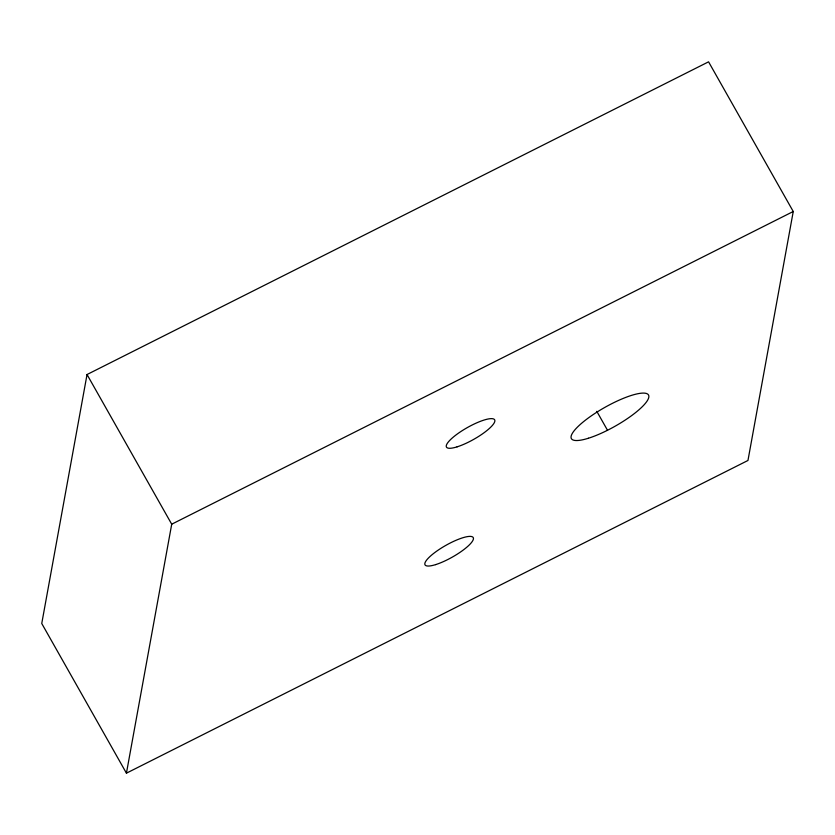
<?xml version="1.0" encoding="UTF-8"?>
<svg xmlns="http://www.w3.org/2000/svg" width="835" height="835" viewBox="0 0 835 835"><rect width="100%" height="100%" fill="white"/><g stroke="black" fill="none" stroke-linecap="round" stroke-linejoin="round"><path stroke-width="1.25" d="M87.038 374.529L41.75 623.495L126.429 773.168L747.962 460.471L793.25 211.505L708.571 61.832L87.038 374.529L171.718 524.203L126.429 773.168M171.718 524.203L793.25 211.505M596.795 411.342L607.504 430.265M457.089 446.85A27.691 6.701 -29.5 0 0 494.831 421.247A27.691 6.701 -29.5 0 0 459.741 432.279A27.691 6.701 -29.5 0 0 457.089 446.85M435.661 564.606A27.691 6.701 -29.5 0 0 473.403 539.003A27.691 6.701 -29.5 0 0 438.312 550.035A27.691 6.701 -29.5 0 0 435.661 564.606M588.414 438.239A44.307 10.719 -29.5 0 0 648.795 397.272A44.307 10.719 -29.5 0 0 592.652 414.932A44.307 10.719 -29.5 0 0 588.414 438.239"/></g></svg>
